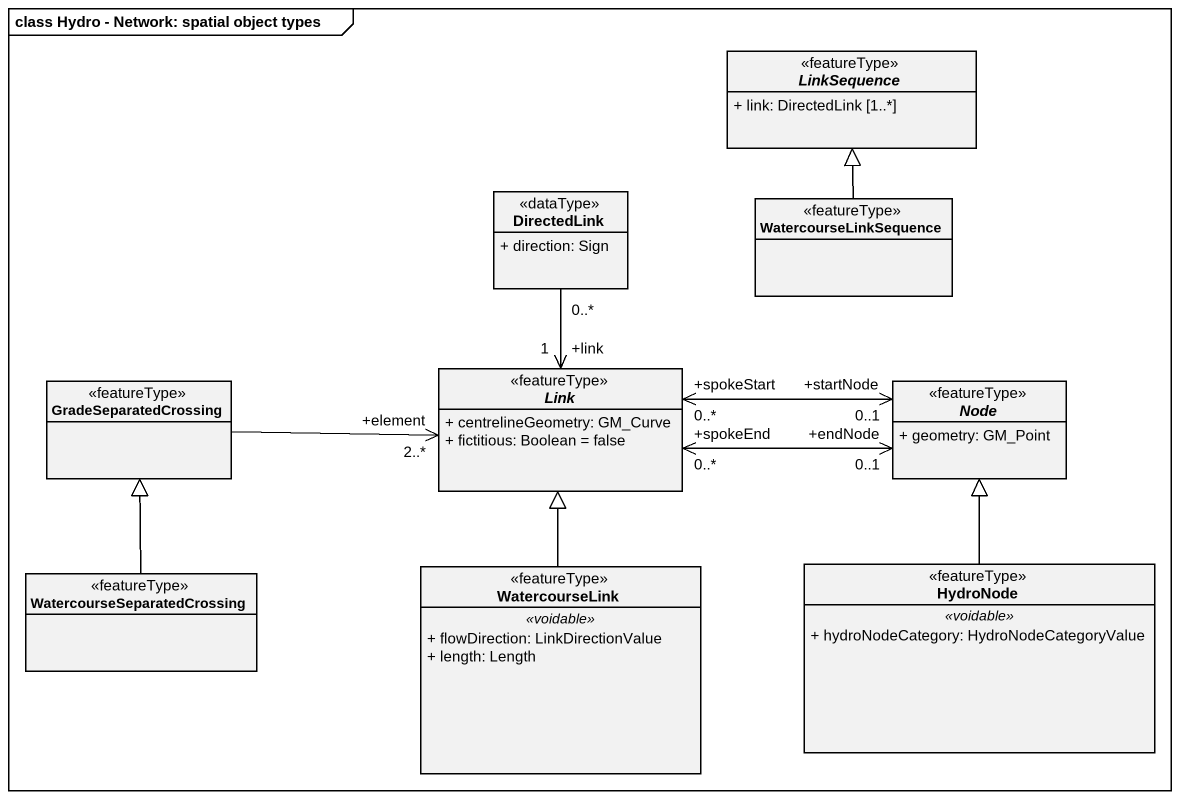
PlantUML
@startuml
mainframe class Hydro - Network: spatial object types
hide circle
hide empty members
skinparam classAttributeIconSize 0
abstract class LinkSequence <<featureType>> {
  + link: DirectedLink [1..*]
}
class DirectedLink <<dataType>> {
  + direction: Sign
}
class WatercourseLinkSequence <<featureType>>
class GradeSeparatedCrossing <<featureType>>
abstract class Link <<featureType>> {
  + centrelineGeometry: GM_Curve
  + fictitious: Boolean = false
}
abstract class "Node" as Node_ <<featureType>> {
  + geometry: GM_Point
}
class WatercourseSeparatedCrossing <<featureType>>
class WatercourseLink <<featureType>> {
  .. <<voidable>> ..
  + flowDirection: LinkDirectionValue
  + length: Length
}
class HydroNode <<featureType>> {
  .. <<voidable>> ..
  + hydroNodeCategory: HydroNodeCategoryValue
}
DirectedLink "0..*" --> "+link\n1" Link
WatercourseLinkSequence -up-|> LinkSequence
GradeSeparatedCrossing -right-> "+element\n2..*" Link
Link "+spokeEnd\n0..*" <-right-> "+endNode\n0..1" Node_
Link "+spokeStart\n0..*" <-right-> "+startNode\n0..1" Node_
WatercourseSeparatedCrossing -up-|> GradeSeparatedCrossing
WatercourseLink -up-|> Link
HydroNode -up-|> Node_
@enduml
